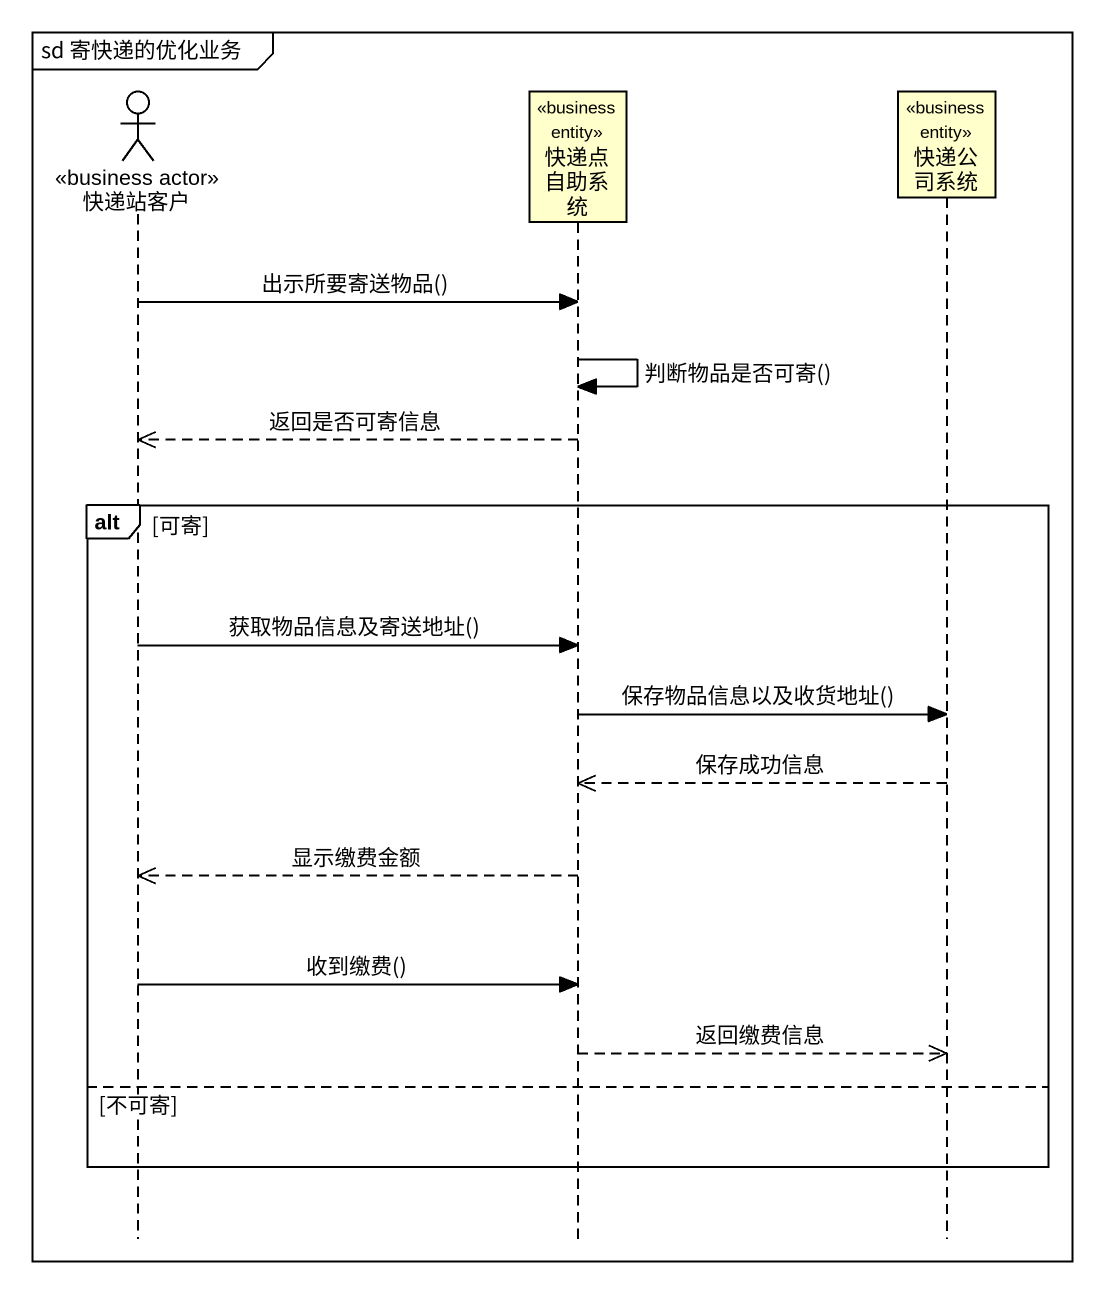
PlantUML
@startuml
mainframe sd 寄快递的优化业务
hide footbox
actor 快递站客户 <<business actor>>
participant 快递点自助系统 <<business entity>>
participant 快递公司系统 <<business entity>>

快递站客户 -> 快递点自助系统 : 出示所要寄送物品()
快递点自助系统 -> 快递点自助系统 : 判断物品是否可寄()
快递点自助系统 -->> 快递站客户 : 返回是否可寄信息
alt 可寄
  快递站客户 -> 快递点自助系统 : 获取物品信息及寄送地址()
  快递点自助系统 -> 快递公司系统 : 保存物品信息以及收货地址()
  快递公司系统 -->> 快递点自助系统 : 保存成功信息
  快递点自助系统 -->> 快递站客户 : 显示缴费金额
  快递站客户 -> 快递点自助系统 : 收到缴费()
  快递点自助系统 -->> 快递公司系统 : 返回缴费信息
else 不可寄
end
@enduml
